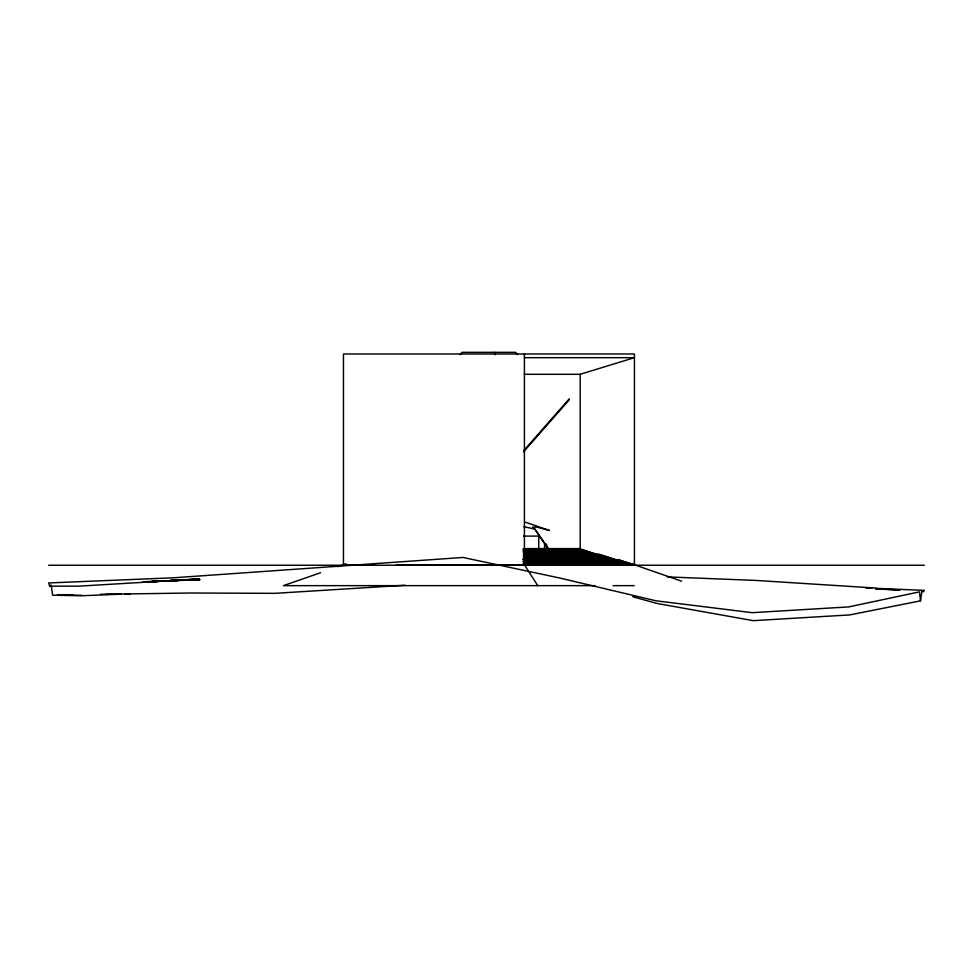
<?xml version="1.0" encoding="UTF-8"?>
<svg xmlns="http://www.w3.org/2000/svg" width="973" height="973" viewBox="0 0 973 973"><rect width="100%" height="100%" fill="white"/><g stroke="black" fill="none" stroke-linecap="round" stroke-linejoin="round"><path stroke-width="1.46" d="M632.73 596.717L656.824 603.43L753.236 620.665L849.66 614.924L920.519 600.84L921.978 590.915M460.229 354.719L461.993 352.335L515.69 352.335L517.466 354.719M523.596 450.84L569.229 398.845L569.229 399.818L523.596 451.8M50.778 585.174L49.672 586.184L48.65 582.949L173.741 577.78L462.978 557.456L559.39 577.938L655.802 600.767L752.226 612.674L848.638 606.921L919.497 591.864L920.519 600.84M320.567 572.732L283.374 585.649L595.014 585.649M337.74 566.76L343.457 564.778L373.62 564.778M524.289 374.301L580.188 374.301L634.432 357.663L524.411 357.663M405.157 585.235L275.031 593.335L190.988 593.007L125.724 593.944M174.763 580.443L151.022 581.757L198.869 579.008L78.351 586.184L49.672 586.184M175.128 580.443L151.399 581.635L199.234 579.239L159.183 581.185M159.292 581.185L199.964 579.726L176.235 580.443M159.548 581.1L199.599 579.482L159.669 581.1M143.092 581.757L152.129 581.392M58.112 595.281L52.627 595.196L51.216 585.296M70.47 595.038L73.364 594.977M120.968 594.029L106.142 594.333L121.199 594.029M125.42 593.944L129.871 593.846L81.294 595.768L57.2 595.281M57.93 595.281L72.999 594.99M124.544 593.907L130.418 593.846M100.45 594.272L106.312 594.211M523.462 536.099L538.75 536.099L538.75 548.602M523.462 548.602L580.188 548.602M524.289 548.906L581.124 549.198M523.267 549.198L582.049 549.502M523.267 549.502L582.973 549.806M523.365 549.806L583.909 550.098M523.754 550.098L584.834 550.402M524.131 550.402L585.758 550.706M524.24 550.706L586.695 550.998M523.243 550.998L587.619 551.302M523.243 551.302L588.543 551.594M523.608 551.594L589.48 551.898M523.729 551.898L590.404 552.202M524.094 552.202L591.329 552.494M524.459 552.494L592.253 552.798M523.438 552.798L593.189 553.09M523.438 553.09L594.114 553.394M523.583 553.394L595.038 553.698M523.936 553.698L595.975 553.99M523.669 553.99L599.417 554.294M523.669 554.294L600.353 554.598M523.839 554.598L601.278 554.89M524.167 554.89L602.202 555.194M524.338 555.194L603.138 555.486M523.352 555.486L604.063 555.79M523.352 555.79L604.987 556.094M523.669 556.094L605.924 556.386M523.985 556.386L606.848 556.69M524.179 556.69L607.772 556.994M524.496 556.994L608.709 557.286M523.486 557.286L609.633 557.59M523.486 557.59L610.558 557.882M523.693 557.882L611.494 558.186M523.997 558.186L612.418 558.49M524.301 558.49L613.343 558.782M523.292 558.782L614.267 559.086M523.292 559.086L615.204 559.378M523.51 559.378L618.658 559.682M523.243 559.682L619.582 559.986M523.243 559.986L620.506 560.278M523.523 560.278L621.431 560.582M523.766 560.582L622.367 560.886M524.046 560.886L623.292 561.178M524.277 561.178L624.216 561.482M523.316 561.482L625.153 561.774M523.316 561.774L626.077 562.078M523.571 562.078L627.001 562.382M523.839 562.382L627.938 562.674M524.082 562.674L628.862 562.978M524.35 562.978L629.786 563.27M523.365 563.27L630.723 563.574M523.365 563.574L631.647 563.878M346.242 563.878L343.457 564.474M523.62 563.878L632.572 564.17M634.432 564.474L524.143 564.17M396.23 564.778L634.432 564.778L681.635 581.173M48.65 565.24L924.35 565.24M613.099 585.649L634.214 585.649M57.565 595.281L81.671 595.281M865.848 587.996L871.723 588.191M667.296 576.904L756.167 580.443L876.685 588.106M877.597 588.397L924.35 590.392L923.462 591.803L922.003 590.915M899.32 590.015L875.591 588.823L900.061 590.015M523.596 526.624L534.882 529.093L548.407 548.602M525.663 522.282L549.49 530.48L536.999 527.123L532.632 527.123L534.882 529.093L547.823 548.602M537.728 585.649L524.411 564.778L524.411 353.99M494.588 352.335L494.965 354.719M634.432 564.778L634.432 353.99L343.457 353.99L343.457 564.778M633.508 564.474L523.888 563.878M580.188 374.301L580.188 548.906M546.558 548.602L546.558 544.199L544.552 544.199L544.552 548.602M154.731 581.38L151.764 581.513L154.78 581.38"/></g></svg>
